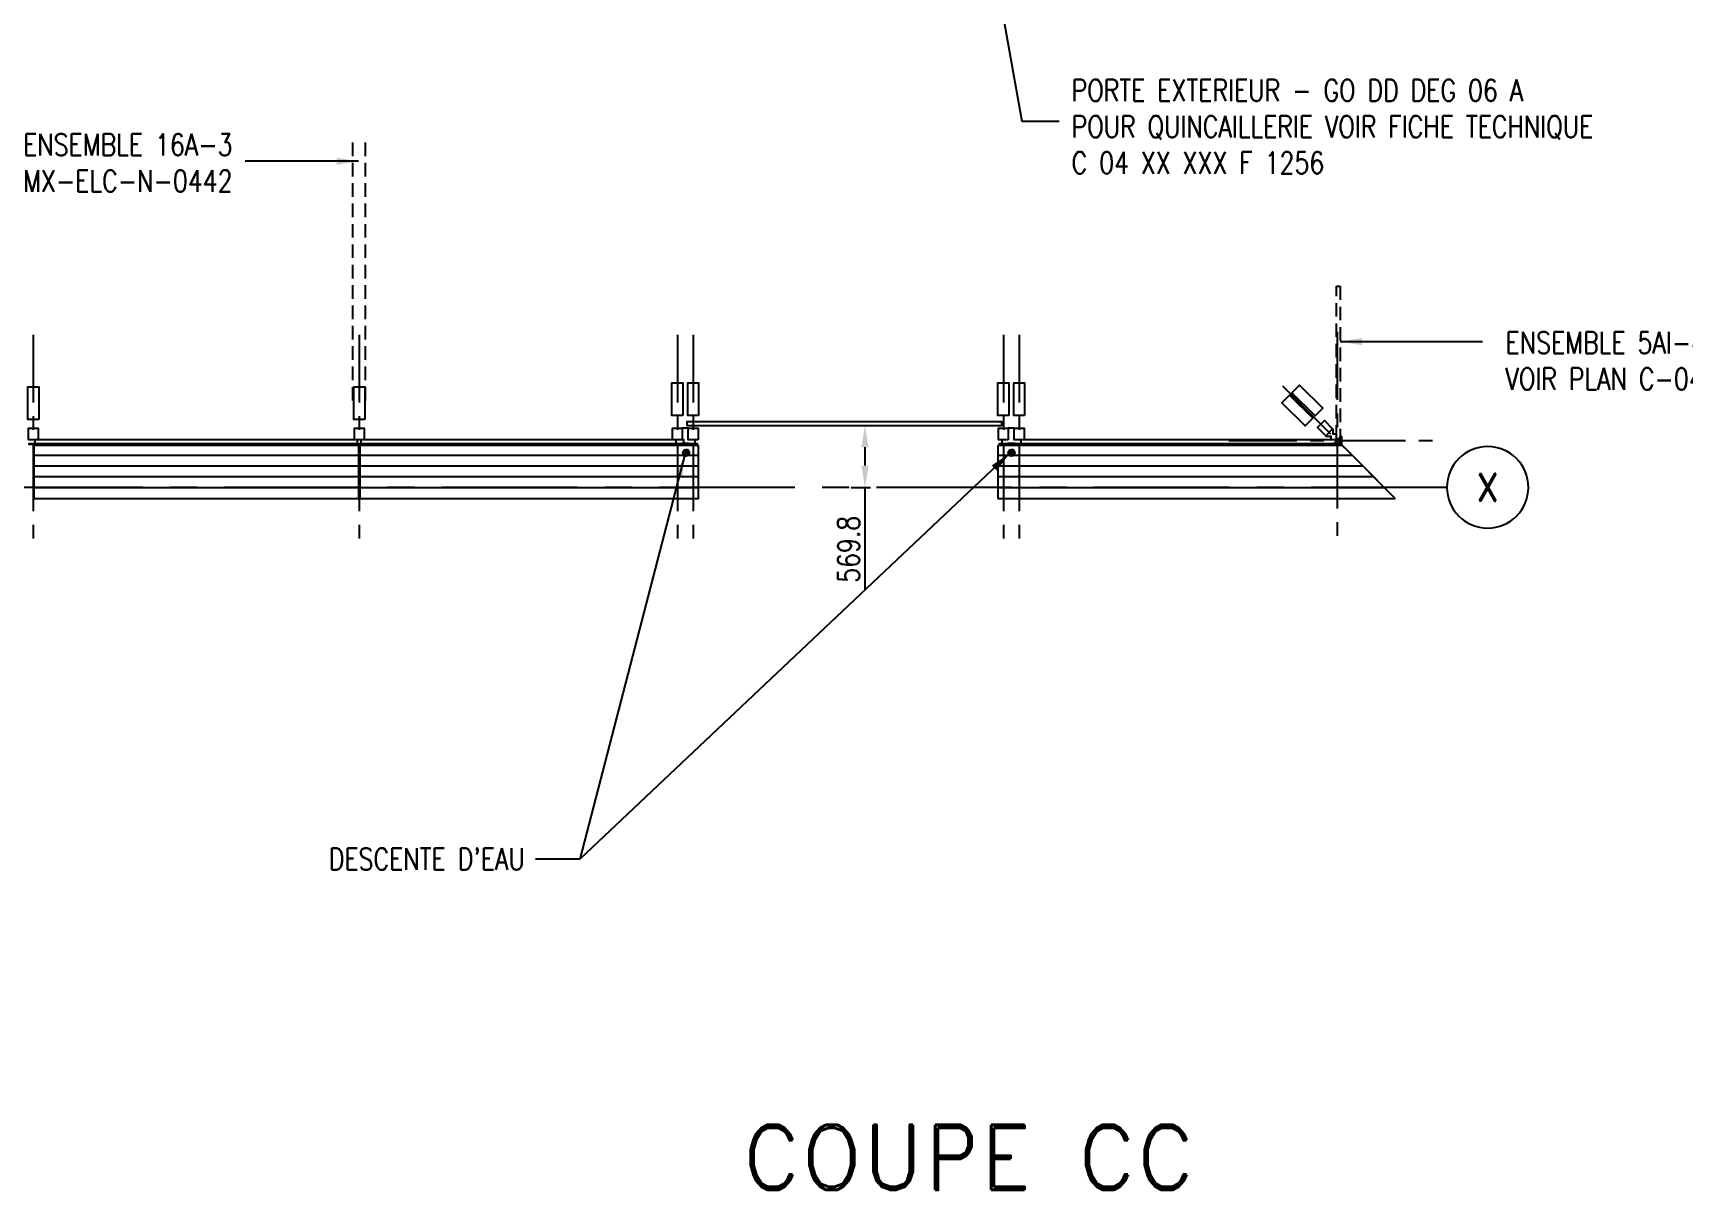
# Model space of a CAD drawing. Extents: x -39848 to 12367, y -31230 to 3285.
# Drawn here: x -22698 to -7505, y -22748 to -12104 of the extents above; entities that cross this region are included whole.
import ezdxf
from ezdxf.enums import TextEntityAlignment as Align

# ---------------------------------------------------------------- set-up
doc = ezdxf.new("R2010")
doc.units = 0
doc.header["$LTSCALE"] = 500
doc.header["$MEASUREMENT"] = 0
for name, pattern in [('AXES', [2, 1.25, -0.25, 0.25, -0.25]), ('AXESX2', [4, 2.5, -0.5, 0.5, -0.5]), ('CACHE', [0.375, 0.25, -0.125])]:
    doc.linetypes.add(name, pattern=pattern)
doc.layers.get('0').update_dxf_attribs({"linetype": 'CONTINUOUS'})
doc.layers.get('DEFPOINTS').update_dxf_attribs({"linetype": 'CONTINUOUS'})
for name, color, linetype in [('ATT', 3, 'CONTINUOUS'), ('CEN-2', 1, 'AXES'), ('CEN-3', 2, 'AXESX2'), ('DAS-2', 1, 'CACHE'), ('DIM', 6, 'CONTINUOUS'), ('HATCH', 1, 'CONTINUOUS'), ('THIN-LINE', 1, 'CONTINUOUS'), ('TXT', 7, 'CONTINUOUS')]:
    doc.layers.add(name, color=color, linetype=linetype)
doc.styles.add('ROMAND', font='ROMAND')
doc.styles.add('SIMPLEX', font='SIMPLEX', dxfattribs={"width": 0.8})
doc.dimstyles.new('LEADER', dxfattribs={"dimscale": 50, "dimtxt": 4, "dimasz": 4, "dimexe": 1, "dimexo": 1.5, "dimgap": 2, "dimtad": 0, "dimdec": 1, "dimtxsty": 'SIMPLEX', "dimcen": 2.5, "dimclrd": 1, "dimclre": 1, "dimclrt": 256, "dimazin": 3, "dimtfac": 1, "dimtmove": 0, "dimatfit": 3, "dimtolj": 1})
doc.dimstyles.get("Standard").update_dxf_attribs({"dimscale": 50, "dimtxt": 4, "dimasz": 4, "dimexe": 1, "dimexo": 0.5, "dimgap": 1, "dimtad": 1, "dimdec": 1, "dimtxsty": 'SIMPLEX', "dimcen": 2.5, "dimclrd": 1, "dimclre": 1, "dimclrt": 6, "dimazin": 3, "dimtfac": 1, "dimtmove": 0, "dimatfit": 3, "dimtolj": 1})

# ---------------------------------------------------------------- blocks, each defined once
blk = doc.blocks.new('ASNR')
at = {"layer": 'TXT'}
blk.add_circle((0, 0), 7.5, dxfattribs=at)
blk = doc.blocks.new('*D34')
at = {"color": 1, "linetype": 'BYBLOCK'}
for p, q in [((-15170, -15715), (-14992, -15715)), ((-15042, -15915), (-15042, -16084)), ((-15170, -16284), (-14992, -16284)), ((-15042, -16284), (-15042, -17224))]:
    blk.add_line(p, q, dxfattribs=at)
for points in [[(-15075, -15915), (-15008, -15915), (-15042, -15715)], [(-15075, -16084), (-15008, -16084), (-15042, -16284)]]:
    blk.add_solid(points, dxfattribs=at)
at = {"layer": 'DEFPOINTS', "color": 0, "linetype": 'BYBLOCK'}
for p in [(-15195, -15715), (-15195, -16284), (-15042, -16284)]:
    blk.add_point(p, dxfattribs=at)
at = {"color": 6, "linetype": 'BYBLOCK', "insert": (-15192, -16854), "char_height": 200, "attachment_point": 5, "rotation": 90, "style": 'SIMPLEX'}
blk.add_mtext('\\A1;569.8', dxfattribs=at)
blk = doc.blocks.new('CAILLEBOTI')
at = {"layer": 'THIN-LINE'}
for p, q in [((5, -100), (2995, -100)), ((5, -199), (2995, -199)), ((5, -298), (2995, -298)), ((5, -397), (2995, -397))]:
    blk.add_line(p, q, dxfattribs=at)
blk.add_lwpolyline([(5, -10), (2995, -10), (2995, -496), (5, -496)], close=True, dxfattribs=at)

msp = doc.modelspace()

# ---------------------------------------------------------------- hatches: boundary and pattern name
at = {"layer": 'HATCH'}
h = msp.add_hatch(dxfattribs=at)
h.set_pattern_fill('ANSI31', color=256, style=0)
h.set_pattern_definition([(135, (-47836.5122, -2723.7579), (0.08838834765, 0.08838834765), [])])
edge = h.paths.add_edge_path()
edge.add_arc((-16688.52, -15965.91), 30, 0, 360)
h = msp.add_hatch(dxfattribs=at)
h.set_pattern_fill('ANSI31', color=256, style=0)
h.set_pattern_definition([(135, (-44841.48656, -2723.7579), (0.08838834765, 0.08838834765), [])])
edge = h.paths.add_edge_path()
edge.add_arc((-13693.49, -15965.91), 30, 0, 360)

# ---------------------------------------------------------------- linework, layer by layer
at = {"layer": 'CEN-2'}
for p, q in [((-22695.28, -14879.37), (-22695.28, -16879.37)), ((-19695.28, -14879.37), (-19695.28, -16879.37)), ((-16767.78, -14879.37), (-16767.78, -16879.37)), ((-16622.78, -14879.37), (-16622.78, -16879.37)), ((-13767.78, -14879.37), (-13767.78, -16879.37)), ((-13622.78, -14879.37), (-13622.78, -16879.37)), ((-10695.28, -14854.37), (-10695.28, -16854.37)), ((-11199.49, -15348.65), (-10161.78, -16386.37)), ((-22680.28, -15845.37), (-22680.28, -15879.37)), ((-19680.28, -15845.37), (-19680.28, -15879.37)), ((-16782.78, -15845.37), (-16782.78, -15879.37)), ((-16607.78, -15845.37), (-16607.78, -15879.37)), ((-13782.78, -15845.37), (-13782.78, -15879.37)), ((-13607.78, -15845.37), (-13607.78, -15879.37)), ((-11693.78, -15852.87), (-9693.78, -15852.87)), ((-10710.28, -15845.37), (-10710.28, -15879.37)), ((-10702.78, -15837.87), (-10668.78, -15837.87))]:
    msp.add_line(p, q, dxfattribs=at)
at = {"layer": 'CEN-3'}
msp.add_line((-9686.14, -16284.37), (-35573.3, -16284.37), dxfattribs=at)
at = {"layer": 'DAS-2'}
for p, q in [((-19753.5, -15486.01), (-19753.5, -13070.1)), ((-19637.06, -15486.01), (-19637.06, -13070.1))]:
    msp.add_line(p, q, dxfattribs=at)
msp.add_lwpolyline([(-10668.78, -14434.24), (-10668.78, -15837.87), (-10702.78, -15837.87), (-10702.78, -14434.24)], close=True, dxfattribs=at)
at = {"layer": 'DIM'}
for p, q in [((-16667.78, -15738.37), (-16722.78, -15738.37)), ((-13667.78, -15738.37), (-13722.78, -15738.37)), ((-16660.28, -15879.37), (-16730.28, -15879.37)), ((-13660.28, -15879.37), (-13730.28, -15879.37))]:
    msp.add_line(p, q, dxfattribs=at)
for points in [[(-16717.78, -15623.37), (-16817.78, -15623.37), (-16817.78, -15323.37), (-16717.78, -15323.37)], [(-16572.78, -15623.37), (-16672.78, -15623.37), (-16672.78, -15323.37), (-16572.78, -15323.37)], [(-13717.78, -15623.37), (-13817.78, -15623.37), (-13817.78, -15323.37), (-13717.78, -15323.37)], [(-13572.78, -15623.37), (-13672.78, -15623.37), (-13672.78, -15323.37), (-13572.78, -15323.37)], [(-10829.67, -15555.84), (-10900.38, -15626.55), (-11112.52, -15414.41), (-11041.81, -15343.7)], [(-22645.28, -15658.37), (-22745.28, -15658.37), (-22745.28, -15358.37), (-22645.28, -15358.37)], [(-19645.28, -15658.37), (-19745.28, -15658.37), (-19745.28, -15358.37), (-19645.28, -15358.37)], [(-10921.6, -15647.76), (-10992.31, -15718.47), (-11204.44, -15506.34), (-11133.73, -15435.63)], [(-22650.28, -15845.37), (-22740.28, -15845.37), (-22740.28, -15738.37), (-22650.28, -15738.37)], [(-19650.28, -15845.37), (-19740.28, -15845.37), (-19740.28, -15738.37), (-19650.28, -15738.37)], [(-16722.78, -15845.37), (-16812.78, -15845.37), (-16812.78, -15738.37), (-16722.78, -15738.37)], [(-16680.28, -15714.57), (-13782.78, -15714.57), (-13782.78, -15680.57), (-16680.28, -15680.57)], [(-16577.78, -15845.37), (-16667.78, -15845.37), (-16667.78, -15738.37), (-16577.78, -15738.37)], [(-13722.78, -15845.37), (-13812.78, -15845.37), (-13812.78, -15738.37), (-13722.78, -15738.37)], [(-13577.78, -15845.37), (-13667.78, -15845.37), (-13667.78, -15738.37), (-13577.78, -15738.37)], [(-10802.1, -15809.69), (-10738.46, -15746.05), (-10814.12, -15670.39), (-10877.76, -15734.03)], [(-22657.78, -15890.37), (-22732.78, -15890.37), (-22732.78, -15879.37), (-22657.78, -15879.37)], [(-22680.28, -15879.37), (-19710.28, -15879.37), (-19710.28, -15845.37), (-22680.28, -15845.37)], [(-19657.78, -15890.37), (-19732.78, -15890.37), (-19732.78, -15879.37), (-19657.78, -15879.37)], [(-19680.28, -15879.37), (-16710.28, -15879.37), (-16710.28, -15845.37), (-19680.28, -15845.37)], [(-16730.28, -15890.37), (-16805.28, -15890.37), (-16805.28, -15879.37), (-16730.28, -15879.37)], [(-16585.28, -15890.37), (-16660.28, -15890.37), (-16660.28, -15879.37), (-16585.28, -15879.37)], [(-13730.28, -15890.37), (-13805.28, -15890.37), (-13805.28, -15879.37), (-13730.28, -15879.37)], [(-13585.28, -15890.37), (-13660.28, -15890.37), (-13660.28, -15879.37), (-13585.28, -15879.37)], [(-13607.78, -15879.37), (-10710.28, -15879.37), (-10710.28, -15845.37), (-13607.78, -15845.37)]]:
    msp.add_lwpolyline(points, close=True, dxfattribs=at)
for points in [[(-10702.78, -15845.37), (-10702.78, -15795.37), (-10732.78, -15795.37), (-10732.78, -15751.73), (-10738.46, -15746.05)], [(-10702.78, -15845.37), (-10752.78, -15845.37), (-10752.78, -15815.37), (-10796.42, -15815.37), (-10802.1, -15809.69)], [(-10668.78, -15879.37), (-10732.78, -15879.37), (-10732.78, -15890.37), (-10657.78, -15890.37)], [(-10668.78, -15879.37), (-10668.78, -15815.37), (-10657.78, -15815.37), (-10657.78, -15890.37)]]:
    msp.add_lwpolyline(points, dxfattribs=at)
at = {"layer": 'THIN-LINE'}
for p, q in [((-10647.78, -15900.37), (-13817.78, -15900.37)), ((-13817.78, -15900.37), (-13817.78, -16386.37)), ((-10161.78, -16386.37), (-10647.78, -15900.37)), ((-16572.78, -15990.37), (-19690.28, -15990.37)), ((-16572.78, -16089.37), (-19690.28, -16089.37)), ((-10557.78, -15990.37), (-13817.78, -15990.37)), ((-10458.78, -16089.37), (-13817.78, -16089.37)), ((-16572.78, -16188.37), (-19690.28, -16188.37)), ((-10359.78, -16188.37), (-13817.78, -16188.37)), ((-16572.78, -16287.37), (-19690.28, -16287.37)), ((-10260.78, -16287.37), (-13817.78, -16287.37)), ((-13817.78, -16386.37), (-10161.78, -16386.37))]:
    msp.add_line(p, q, dxfattribs=at)
msp.add_lwpolyline([(-16572.78, -15900.37), (-19690.28, -15900.37), (-19690.28, -16386.37), (-16572.78, -16386.37)], close=True, dxfattribs=at)
at = {"layer": 'TXT'}
for centre in [(-16688.52, -15965.91), (-13693.49, -15965.91)]:
    msp.add_circle(centre, 30, dxfattribs=at)

# ---------------------------------------------------------------- block references
at = {"layer": 'DIM', "xscale": -1}
msp.add_blockref('CAILLEBOTI', (-19695.28, -15890.37), dxfattribs=at)
at = {"layer": 'DIM'}
ref = msp.add_blockref('ASNR', (-9311.14, -16284.37), dxfattribs=dict(at, xscale=-50, yscale=50, zscale=50))
ref.add_attrib('NR-AS', 'X', dxfattribs={"layer": 'ATT', "height": 250, "style": 'ROMAND'}).set_placement((-9311.14, -16284.37), align=Align.MIDDLE)

# ---------------------------------------------------------------- texts
at = {"layer": 'DIM', "char_height": 200, "style": 'SIMPLEX'}
for s, insert, width, attachment_point in [('PORTE EXTERIEUR - GO DD DEG 06 A\\PPOUR QUINCAILLERIE VOIR FICHE TECHNIQUE\\PC 04 XX XXX F 1256', (-13140.07, -12964.69), 5756.6329, 4), ('ENSEMBLE 16A-3\\PVOIR PLAN C-04-MX-ELC-N-0442', (-20861.58, -13032.01), 4519.2198, 3), ('ENSEMBLE 5AI-4\\PVOIR PLAN C-04-MX-ELX-N-0104', (-9146.92, -14852.35), 4519.2198, 1)]:
    msp.add_mtext(s, dxfattribs=dict(at, insert=insert, width=width, attachment_point=attachment_point))
at = {"layer": 'DIM', "insert": (-18172.54, -19703.5), "char_height": 200, "attachment_point": 6, "style": 'SIMPLEX'}
msp.add_mtext("\\A1;DESCENTE D'EAU", dxfattribs=at)
at = {"layer": 'TXT', "insert": (-16170.68, -22148.46), "char_height": 600, "width": 5185.5335, "attachment_point": 1, "style": 'ROMAND'}
msp.add_mtext('COUPE CC', dxfattribs=at)

# ---------------------------------------------------------------- dimensions: what is measured, and where the dimension line sits
at = {"layer": 'DIM'}
dim = msp.add_linear_dim(base=(-15041.56, -16284.37), p1=(-15195.28, -15714.57), p2=(-15195.28, -16284.37), angle=270, dimstyle='STANDARD', dxfattribs=at)
dim.commit()
dim.dimension.update_dxf_attribs({"geometry": '*D34', "text_midpoint": (-15191.56, -16854.37)})

# ---------------------------------------------------------------- leaders
at = {"layer": 'DIM', "color": 1}
for points in [[(-14424.79, -8322.41), (-13597.94, -12913.5), (-13255.33, -12913.5)], [(-19703.22, -13283.63), (-20745.84, -13283.63)], [(-10668.78, -14943.08), (-9358.8, -14943.08)], [(-16700.61, -15982.59), (-17665.16, -19703.5)]]:
    msp.add_leader(points, dimstyle='LEADER', dxfattribs=at)
at = {"layer": 'DIM', "color": 1, "annotation_type": 0, "has_hookline": 1, "hookline_direction": 1, "text_width": 2003.81}
msp.add_leader([(-13707.34, -15969.22), (-17665.16, -19703.5), (-18072.54, -19703.5)], dimstyle='LEADER', dxfattribs=at)

doc.saveas('drawing.dxf')
